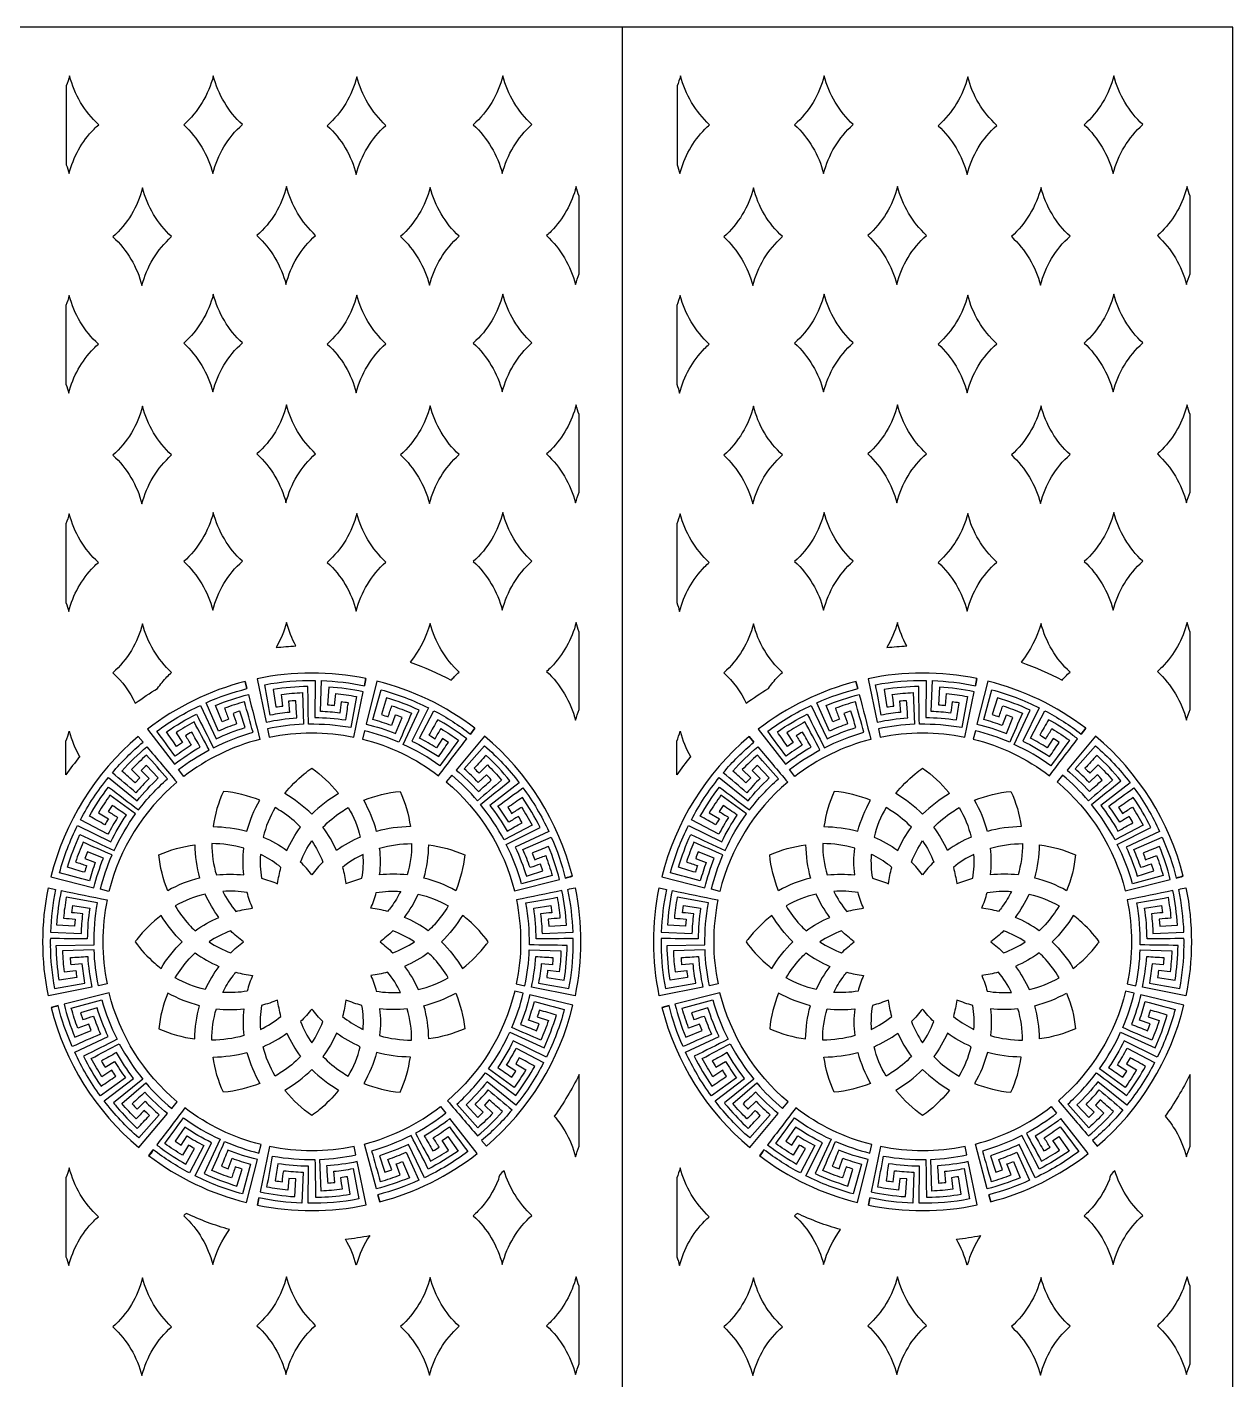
# Model space of a CAD drawing. Header units: millimetres. Extents: x -125 to 875, y -1000 to 1000.
# Drawn here: x 381 to 875, y 446 to 1000 of the extents above; entities that cross this region are included whole.
import ezdxf

# ---------------------------------------------------------------- set-up
doc = ezdxf.new("R2010")
doc.units = ezdxf.units.MM
doc.layers.add('Default', color=70, linetype='Continuous')

msp = doc.modelspace()

# ---------------------------------------------------------------- linework, layer by layer
at = {"layer": 'Default'}
msp.add_line((625, 1000), (625, -1000), dxfattribs=at)
msp.add_lwpolyline([(625, 1000), (-125, 1000), (-125, -1000), (875, -1000), (875, 1000)], close=True, dxfattribs=at)
for points in [[(408.91, 958.23, -0.022749), (410.81, 960.05, -0.143923), (398.92, 979.99, -0.024064), (397.56, 975.89), (397.56, 943.63, -0.02259), (398.68, 940, -0.132751)], [(457.73, 980.04, -0.149495), (445.6, 959.99, -0.143923), (457.49, 940.04, -0.149495), (469.61, 960.09, -0.143923)], [(516.47, 979.69, -0.149495), (504.35, 959.64, -0.143923), (516.23, 939.69, -0.149495), (528.36, 959.74, -0.143923)], [(576.24, 980.04, -0.149495), (564.11, 959.99, -0.143923), (576, 940.04, -0.149495), (588.13, 960.09, -0.143923)], [(658.91, 958.23, -0.022749), (660.81, 960.05, -0.143923), (648.92, 979.99, -0.024064), (647.56, 975.89), (647.56, 943.63, -0.02259), (648.68, 940, -0.132751)], [(707.73, 980.04, -0.149495), (695.6, 959.99, -0.143923), (707.49, 940.04, -0.149495), (719.61, 960.09, -0.143923)], [(766.47, 979.69, -0.149495), (754.35, 959.64, -0.143923), (766.23, 939.69, -0.149495), (778.36, 959.74, -0.143923)], [(826.24, 980.04, -0.149495), (814.11, 959.99, -0.143923), (826, 940.04, -0.149495), (838.13, 960.09, -0.143923)], [(428.76, 934.17, -0.149495), (416.63, 914.12, -0.143923), (428.52, 894.18, -0.149495), (440.65, 914.23, -0.143923)], [(487.7, 934.68, -0.149495), (475.57, 914.63, -0.143923), (487.46, 894.69, -0.149495), (499.59, 914.74, -0.143923)], [(546.45, 934.33, -0.149495), (534.32, 914.28, -0.143923), (546.21, 894.34, -0.149495), (558.33, 914.39, -0.143923)], [(595.99, 916.45, -0.022749), (594.08, 914.63, -0.143923), (605.97, 894.69, -0.025469), (607.43, 899.02), (607.43, 930.8, -0.024189), (606.21, 934.68, -0.132751)], [(678.76, 934.17, -0.149495), (666.63, 914.12, -0.143923), (678.52, 894.18, -0.149495), (690.65, 914.23, -0.143923)], [(737.7, 934.68, -0.149495), (725.57, 914.63, -0.143923), (737.46, 894.69, -0.149495), (749.59, 914.74, -0.143923)], [(796.45, 934.33, -0.149495), (784.32, 914.28, -0.143923), (796.21, 894.34, -0.149495), (808.33, 914.39, -0.143923)], [(845.99, 916.45, -0.022749), (844.08, 914.63, -0.143923), (855.97, 894.69, -0.025469), (857.43, 899.02), (857.43, 930.8, -0.024189), (856.21, 934.68, -0.132751)], [(408.77, 868.41, -0.022749), (410.68, 870.22, -0.143923), (398.79, 890.17, -0.024064), (397.43, 886.07), (397.43, 853.8, -0.02259), (398.55, 850.17, -0.132751)], [(457.73, 890.68, -0.149495), (445.6, 870.63, -0.143923), (457.49, 850.68, -0.149495), (469.61, 870.73, -0.143923)], [(516.47, 890.33, -0.149495), (504.35, 870.28, -0.143923), (516.23, 850.33, -0.149495), (528.36, 870.38, -0.143923)], [(576.24, 890.68, -0.149495), (564.11, 870.63, -0.143923), (576, 850.68, -0.149495), (588.13, 870.73, -0.143923)], [(658.77, 868.41, -0.022749), (660.68, 870.22, -0.143923), (648.79, 890.17, -0.024064), (647.43, 886.07), (647.43, 853.8, -0.02259), (648.55, 850.17, -0.132751)], [(707.73, 890.68, -0.149495), (695.6, 870.63, -0.143923), (707.49, 850.68, -0.149495), (719.61, 870.73, -0.143923)], [(766.47, 890.33, -0.149495), (754.35, 870.28, -0.143923), (766.23, 850.33, -0.149495), (778.36, 870.38, -0.143923)], [(826.24, 890.68, -0.149495), (814.11, 870.63, -0.143923), (826, 850.68, -0.149495), (838.13, 870.73, -0.143923)], [(428.76, 844.81, -0.149495), (416.63, 824.76, -0.143923), (428.52, 804.82, -0.149495), (440.65, 824.87, -0.143923)], [(487.7, 845.32, -0.149495), (475.57, 825.27, -0.143923), (487.46, 805.33, -0.149495), (499.59, 825.38, -0.143923)], [(546.45, 844.97, -0.149495), (534.32, 824.92, -0.143923), (546.21, 804.98, -0.149495), (558.33, 825.03, -0.143923)], [(595.99, 827.09, -0.022749), (594.08, 825.27, -0.143923), (605.97, 805.33, -0.025469), (607.43, 809.66), (607.43, 841.44, -0.024189), (606.21, 845.32, -0.132751)], [(678.76, 844.81, -0.149495), (666.63, 824.76, -0.143923), (678.52, 804.82, -0.149495), (690.65, 824.87, -0.143923)], [(737.7, 845.32, -0.149495), (725.57, 825.27, -0.143923), (737.46, 805.33, -0.149495), (749.59, 825.38, -0.143923)], [(796.45, 844.97, -0.149495), (784.32, 824.92, -0.143923), (796.21, 804.98, -0.149495), (808.33, 825.03, -0.143923)], [(845.99, 827.09, -0.022749), (844.08, 825.27, -0.143923), (855.97, 805.33, -0.025469), (857.43, 809.66), (857.43, 841.44, -0.024189), (856.21, 845.32, -0.132751)], [(408.77, 779.05, -0.022749), (410.68, 780.86, -0.143923), (398.79, 800.81, -0.024064), (397.43, 796.71), (397.43, 764.44, -0.02259), (398.55, 760.81, -0.132751)], [(457.73, 801.32, -0.149495), (445.6, 781.27, -0.143923), (457.49, 761.32, -0.149495), (469.61, 781.37, -0.143923)], [(516.47, 800.97, -0.149495), (504.35, 780.92, -0.143923), (516.23, 760.97, -0.149495), (528.36, 781.02, -0.143923)], [(576.24, 801.32, -0.149495), (564.11, 781.27, -0.143923), (576, 761.32, -0.149495), (588.13, 781.37, -0.143923)], [(658.77, 779.05, -0.022749), (660.68, 780.86, -0.143923), (648.79, 800.81, -0.024064), (647.43, 796.71), (647.43, 764.44, -0.02259), (648.55, 760.81, -0.132751)], [(707.73, 801.32, -0.149495), (695.6, 781.27, -0.143923), (707.49, 761.32, -0.149495), (719.61, 781.37, -0.143923)], [(766.47, 800.97, -0.149495), (754.35, 780.92, -0.143923), (766.23, 760.97, -0.149495), (778.36, 781.02, -0.143923)], [(826.24, 801.32, -0.149495), (814.11, 781.27, -0.143923), (826, 761.32, -0.149495), (838.13, 781.37, -0.143923)], [(438.75, 734.02, -0.022749), (440.65, 735.84, -0.143923), (428.76, 755.79, -0.149495), (416.63, 735.74, -0.09604), (425.81, 723.24, -0.022478), (434.92, 729.33, -0.043503)], [(483.39, 746.03, -0.016665), (491.49, 746.74, -0.061342), (487.7, 756.3, -0.062527)], [(556.43, 734.19, -0.022749), (558.33, 736, -0.143923), (546.45, 755.95, -0.102052), (538.27, 740.07, -0.037736), (555.11, 732.71, -0.01669)], [(595.99, 738.06, -0.022749), (594.08, 736.25, -0.143923), (605.97, 716.3, -0.025469), (607.43, 720.63), (607.43, 752.41, -0.024189), (606.21, 756.3, -0.132751)], [(688.75, 734.02, -0.022749), (690.65, 735.84, -0.143923), (678.76, 755.79, -0.149495), (666.63, 735.74, -0.09604), (675.81, 723.24, -0.022478), (684.92, 729.33, -0.043503)], [(733.39, 746.03, -0.016665), (741.49, 746.74, -0.061342), (737.7, 756.3, -0.062527)], [(806.43, 734.19, -0.022749), (808.33, 736, -0.143923), (796.45, 755.95, -0.102052), (788.27, 740.07, -0.037736), (805.11, 732.71, -0.01669)], [(845.99, 738.06, -0.022749), (844.08, 736.25, -0.143923), (855.97, 716.3, -0.025469), (857.43, 720.63), (857.43, 752.41, -0.024189), (856.21, 756.3, -0.132751)], [(470.71, 732.14), (471.48, 729.25, -0.003305), (470.74, 732.15, 0.102091), (430.74, 712.63), (441.84, 698.26, -0.036198), (452.38, 705.34, -0.000776), (448.87, 711.45, 0.015163), (446.31, 709.94, -0.011746), (448.71, 706.05, 0.017024), (442.1, 701.57, 0.003261), (434.6, 711.76, -0.051383), (452.44, 722.39), (458.89, 708.69, -0.036124), (470.72, 713.32, -0.001753), (468.62, 720.04, 0.009322), (465.79, 719.12, -0.008204), (467.28, 714.8, 0.017618), (459.87, 711.86), (454.74, 723.44, -0.043916), (471.48, 729.23)], [(520.16, 733.35, 0.002483), (519.58, 730.41, -0.010213), (520.18, 733.34, 0.102239), (475.67, 733.3), (479.36, 715.52, -0.03619), (491.94, 717.27, -0.002051), (491.47, 724.3, 0.011958), (488.5, 724.06), (488.95, 719.51, 0.018493), (481.05, 718.38, 0.001093), (478.76, 730.83, -0.051861), (499.46, 732.58), (499.26, 717.43, -0.036169), (511.92, 716.42, -0.003758), (512.98, 723.39, 0.011645), (510.03, 723.8, -0.010409), (509.48, 719.25, 0.018672), (501.53, 719.86), (501.99, 732.51, -0.04389), (519.58, 730.39)], [(564.74, 713.06), (562.94, 710.66), (564.76, 713.05, 0.102231), (524.64, 732.32), (520.25, 714.71, -0.036065), (532.34, 710.83), (534.97, 717.37, 0.014071), (532.2, 718.44), (530.62, 714.14, 0.018387), (523.02, 716.56), (526.36, 728.76, -0.051758), (545.76, 721.35), (539.01, 707.8, -0.03604), (549.97, 701.39, -0.003427), (553.95, 707.21, 0.022046), (551.48, 708.85), (549.01, 705, 0.019775), (542.11, 709), (548.01, 720.19, -0.043836), (562.94, 710.66)], [(720.71, 732.14), (721.48, 729.25, -0.003305), (720.74, 732.15, 0.102091), (680.74, 712.63), (691.84, 698.26, -0.036198), (702.38, 705.34, -0.000776), (698.87, 711.45, 0.015163), (696.31, 709.94, -0.011746), (698.71, 706.05, 0.017024), (692.1, 701.57, 0.003261), (684.6, 711.76, -0.051383), (702.44, 722.39), (708.89, 708.69, -0.036124), (720.72, 713.32, -0.001753), (718.62, 720.04, 0.009322), (715.79, 719.12, -0.008204), (717.28, 714.8, 0.017618), (709.87, 711.86), (704.74, 723.44, -0.043916), (721.48, 729.23)], [(770.16, 733.35, 0.002483), (769.58, 730.41, -0.010213), (770.18, 733.34, 0.102239), (725.67, 733.3), (729.36, 715.52, -0.03619), (741.94, 717.27, -0.002051), (741.47, 724.3, 0.011958), (738.5, 724.06), (738.95, 719.51, 0.018493), (731.05, 718.38, 0.001093), (728.76, 730.83, -0.051861), (749.46, 732.58), (749.26, 717.43, -0.036169), (761.92, 716.42, -0.003758), (762.98, 723.39, 0.011645), (760.03, 723.8, -0.010409), (759.48, 719.25, 0.018672), (751.53, 719.86), (751.99, 732.51, -0.04389), (769.58, 730.39)], [(814.74, 713.06), (812.94, 710.66), (814.76, 713.05, 0.102231), (774.64, 732.32), (770.25, 714.71, -0.036065), (782.34, 710.83), (784.97, 717.37, 0.014071), (782.2, 718.44), (780.62, 714.14, 0.018387), (773.02, 716.56), (776.36, 728.76, -0.051758), (795.76, 721.35), (789.01, 707.8, -0.03604), (799.97, 701.39, -0.003427), (803.95, 707.21, 0.022046), (801.48, 708.85), (799.01, 705, 0.019775), (792.11, 709), (798.01, 720.19, -0.043836), (812.94, 710.66)], [(450.8, 718.84, 0.000532), (457.78, 705.06, -0.047242), (473.97, 711.38, 0.002257), (470.47, 723.87, 0.020087), (462.31, 721.19, 0.008152), (464, 716.69, 0.006288), (461.31, 715.65), (458.57, 722.37, -0.03517), (472.09, 726.84, 0.000672), (476.8, 708.46, 0.102537), (445.7, 693.26), (443.53, 696.07, -0.042422), (455.98, 704.16, 0.004458), (449.86, 715.59, 0.019255), (442.47, 711.21), (445.09, 707.18), (442.7, 705.58, -0.005045), (438.56, 711.55, -0.035038)], [(519.08, 727.97, 0.035163), (504.96, 729.88), (504.49, 722.63, -0.006684), (507.36, 722.39), (507.81, 727.18, -0.020364), (516.32, 726.01), (514, 713.26, 0.049962), (496.67, 714.64, -0.001925), (496.43, 730.1, 0.035145), (482.23, 728.91), (483.34, 721.73, -0.006451), (486.2, 722.12, -0.001889), (485.6, 726.89, -0.020351), (494.16, 727.59), (494.66, 714.63, 0.042761), (479.93, 712.81), (480.64, 709.35, -0.102263), (515.26, 709.37)], [(559.54, 710.1, 0.029395), (549.55, 716.53, 0.003693), (545.97, 710.21, -0.012668), (548.46, 708.75, -0.005351), (550.94, 712.86, -0.019949), (558.1, 708.12, -0.001601), (550.47, 697.64, 0.049386), (535.47, 706.41), (541.96, 720.43, 0.035128), (528.65, 725.52), (526.53, 718.58, -0.006371), (529.27, 717.69, -0.004443), (530.81, 722.24, -0.019969), (538.82, 719.16, -0.001974), (533.65, 707.27, 0.042683), (519.58, 712.02), (518.72, 708.58, -0.102545), (549.91, 693.57, -0.002788), (561.44, 708.69, 0.005787)], [(700.8, 718.84, 0.000532), (707.78, 705.06, -0.047242), (723.97, 711.38, 0.002257), (720.47, 723.87, 0.020087), (712.31, 721.19, 0.008152), (714, 716.69, 0.006288), (711.31, 715.65), (708.57, 722.37, -0.03517), (722.09, 726.84, 0.000672), (726.8, 708.46, 0.102537), (695.7, 693.26), (693.53, 696.07, -0.042422), (705.98, 704.16, 0.004458), (699.86, 715.59, 0.019255), (692.47, 711.21), (695.09, 707.18), (692.7, 705.58, -0.005045), (688.56, 711.55, -0.035038)], [(769.08, 727.97, 0.035163), (754.96, 729.88), (754.49, 722.63, -0.006684), (757.36, 722.39), (757.81, 727.18, -0.020364), (766.32, 726.01), (764, 713.26, 0.049962), (746.67, 714.64, -0.001925), (746.43, 730.1, 0.035145), (732.23, 728.91), (733.34, 721.73, -0.006451), (736.2, 722.12, -0.001889), (735.6, 726.89, -0.020351), (744.16, 727.59), (744.66, 714.63, 0.042761), (729.93, 712.81), (730.64, 709.35, -0.102263), (765.26, 709.37)], [(809.54, 710.1, 0.029395), (799.55, 716.53, 0.003693), (795.97, 710.21, -0.012668), (798.46, 708.75, -0.005351), (800.94, 712.86, -0.019949), (808.1, 708.12, -0.001601), (800.47, 697.64, 0.049386), (785.47, 706.41), (791.96, 720.43, 0.035128), (778.65, 725.52), (776.53, 718.58, -0.006371), (779.27, 717.69, -0.004443), (780.81, 722.24, -0.019969), (788.82, 719.16, -0.001974), (783.65, 707.27, 0.042683), (769.58, 712.02), (768.72, 708.58, -0.102545), (799.91, 693.57, -0.002788), (811.44, 708.69, 0.005787)], [(427.01, 709.62), (428.95, 707.32), (426.99, 709.6, 0.157775), (391.24, 652.16), (408.86, 647.77, -0.036055), (412.74, 659.86), (406.2, 662.49, 0.00604), (405.13, 659.71, -0.003062), (409.43, 658.14, 0.018513), (407.02, 650.54, 0.000501), (394.81, 653.87, -0.051401), (402.21, 673.28), (415.77, 666.53, -0.036456), (422.17, 677.49, -0.005333), (416.36, 681.46), (414.71, 678.99, -0.003068), (418.57, 676.53, 0.016967), (414.57, 669.62), (403.37, 675.52, -0.051318), (414.8, 692.86), (426.58, 683.34, -0.035991), (435.2, 692.66), (430.38, 697.8, 0.023026), (428.24, 695.74, -0.009251), (431.47, 692.5, 0.017643), (426.07, 686.62, 0.001344), (416.41, 694.8, -0.043323), (428.95, 707.32)], [(397.43, 693.9), (397.43, 707.68, 0.024064), (398.79, 711.78, 0.066789), (403.02, 701.43, 0.019238)], [(604.68, 652.46, 0.013634), (601.77, 651.7, -0.005783), (604.69, 652.44, 0.157118), (568.77, 709.8), (557.09, 695.91, -0.035818), (566.25, 687.11, -0.001942), (571.48, 691.83, 0.02544), (569.46, 694.01), (566.16, 690.84, 0.020005), (560.39, 696.35), (568.75, 705.85, -0.051853), (582.93, 690.67), (570.91, 681.46, -0.035833), (577.94, 670.89, -0.002608), (584.07, 674.37, 0.019991), (582.57, 676.94, -0.003566), (578.66, 674.56, 0.019381), (574.22, 681.18, 0.001609), (584.44, 688.65, -0.051939), (595, 670.77), (581.27, 664.37, -0.035928), (585.85, 652.53, -0.002101), (592.59, 654.6), (591.68, 657.43, -0.001979), (587.35, 655.96, 0.019689), (584.44, 663.38), (596.03, 668.46, -0.043825), (601.77, 651.7)], [(677.01, 709.62), (678.95, 707.32), (676.99, 709.6, 0.157775), (641.24, 652.16), (658.86, 647.77, -0.036055), (662.74, 659.86), (656.2, 662.49, 0.00604), (655.13, 659.71, -0.003062), (659.43, 658.14, 0.018513), (657.02, 650.54, 0.000501), (644.81, 653.87, -0.051401), (652.21, 673.28), (665.77, 666.53, -0.036456), (672.17, 677.49, -0.005333), (666.36, 681.46), (664.71, 678.99, -0.003068), (668.57, 676.53, 0.016967), (664.57, 669.62), (653.37, 675.52, -0.051318), (664.8, 692.86), (676.58, 683.34, -0.035991), (685.2, 692.66), (680.38, 697.8, 0.023026), (678.24, 695.74, -0.009251), (681.47, 692.5, 0.017643), (676.07, 686.62, 0.001344), (666.41, 694.8, -0.043323), (678.95, 707.32)], [(647.43, 693.9), (647.43, 707.68, 0.024064), (648.79, 711.78, 0.066789), (653.02, 701.43, 0.019238)], [(854.68, 652.46, 0.013634), (851.77, 651.7, -0.005783), (854.69, 652.44, 0.157118), (818.77, 709.8), (807.09, 695.91, -0.035818), (816.25, 687.11, -0.001942), (821.48, 691.83, 0.02544), (819.46, 694.01), (816.16, 690.84, 0.020005), (810.39, 696.35), (818.75, 705.85, -0.051853), (832.93, 690.67), (820.91, 681.46, -0.035833), (827.94, 670.89, -0.002608), (834.07, 674.37, 0.019991), (832.57, 676.94, -0.003566), (828.66, 674.56, 0.019381), (824.22, 681.18, 0.001609), (834.44, 688.65, -0.051939), (845, 670.77), (831.27, 664.37, -0.035928), (835.85, 652.53, -0.002101), (842.59, 654.6), (841.68, 657.43, -0.001979), (837.35, 655.96, 0.019689), (834.44, 663.38), (846.03, 668.46, -0.043825), (851.77, 651.7)], [(415.02, 646.24), (411.56, 647.1, -0.042239), (416.3, 661.16, 0.000765), (404.41, 666.34, 0.018721), (401.33, 658.32, 0.000845), (405.88, 656.79, 0.006956), (405, 654.05, -0.003008), (398.05, 656.17, -0.035121), (403.13, 669.47, 0.001228), (417.16, 662.98, -0.049299), (425.93, 677.99), (415.44, 685.61, 0.019243), (410.7, 678.45), (414.81, 675.97, 0.00959), (413.36, 673.49, -0.002117), (407.03, 677.06, -0.03512), (414.87, 688.95, 0.002143), (427.15, 679.59, -0.047305), (438.97, 692.34, 0.002538), (430.38, 702.05, 0.019515), (424.21, 696.08), (427.68, 692.77), (425.72, 690.66, -0.004304), (420.32, 695.52, -0.03518), (430.55, 705.43, 0.000438), (442.81, 690.93, 0.158062)], [(665.02, 646.24), (661.56, 647.1, -0.042239), (666.3, 661.16, 0.000765), (654.41, 666.34, 0.018721), (651.33, 658.32, 0.000845), (655.88, 656.79, 0.006956), (655, 654.05, -0.003008), (648.05, 656.17, -0.035121), (653.13, 669.47, 0.001228), (667.16, 662.98, -0.049299), (675.93, 677.99), (665.44, 685.61, 0.019243), (660.7, 678.45), (664.81, 675.97, 0.00959), (663.36, 673.49, -0.002117), (657.03, 677.06, -0.03512), (664.87, 688.95, 0.002143), (677.15, 679.59, -0.047305), (688.97, 692.34, 0.002538), (680.38, 702.05, 0.019515), (674.21, 696.08), (677.68, 692.77), (675.72, 690.66, -0.004304), (670.32, 695.52, -0.03518), (680.55, 705.43, 0.000438), (692.81, 690.93, 0.158062)], [(579.11, 691.52, 0.035144), (569.39, 701.93, 0.006765), (564.43, 696.62, -0.017054), (566.5, 694.62), (569.88, 698.04, -0.020454), (575.73, 691.75, -0.001595), (565.86, 683.34, 0.042384), (555.31, 693.78), (553.03, 691.08, -0.157985), (580.96, 646.46), (599.37, 651.1, 0.035108), (594.96, 664.64, 0.001303), (588.22, 661.92, -0.004637), (589.25, 659.23, -0.002182), (593.76, 660.9, -0.020459), (596.4, 652.73), (583.91, 649.29, 0.049686), (577.63, 665.49), (591.45, 672.42, 0.03538), (584.21, 684.68, 0.002624), (578.22, 680.57, -0.006949), (579.81, 678.17, 0.003283), (583.85, 680.78, -0.019224), (588.2, 673.37), (576.74, 667.3, 0.04638), (567.13, 681.78, -0.001258)], [(829.11, 691.52, 0.035144), (819.39, 701.93, 0.006765), (814.43, 696.62, -0.017054), (816.5, 694.62), (819.88, 698.04, -0.020454), (825.73, 691.75, -0.001595), (815.86, 683.34, 0.042384), (805.31, 693.78), (803.03, 691.08, -0.157985), (830.96, 646.46), (849.37, 651.1, 0.035108), (844.96, 664.64, 0.001303), (838.22, 661.92, -0.004637), (839.25, 659.23, -0.002182), (843.76, 660.9, -0.020459), (846.4, 652.73), (833.91, 649.29, 0.049686), (827.63, 665.49), (841.45, 672.42, 0.03538), (834.21, 684.68, 0.002624), (828.22, 680.57, -0.006949), (829.81, 678.17, 0.003283), (833.85, 680.78, -0.019224), (838.2, 673.37), (826.74, 667.3, 0.04638), (817.13, 681.78, -0.001258)], [(498, 677.81, 0.064755), (486.98, 686.28, -0.052967), (494.93, 694.35), (494.93, 694.35, -0.017906), (498.01, 696.7, -0.069096), (508.68, 686.7), (508.68, 686.7, -0.002502), (509.02, 686.28, 0.066253)], [(748, 677.81, 0.064755), (736.98, 686.28, -0.052967), (744.93, 694.35), (744.93, 694.35, -0.017906), (748.01, 696.7, -0.069096), (758.68, 686.7), (758.68, 686.7, -0.002502), (759.02, 686.28, 0.066253)], [(471.49, 670.83, -0.065964), (476.73, 683.57, 0.069726), (461.86, 687.17, 0.071684), (457.62, 672.74, -0.06573)], [(524.51, 670.82, 0.065367), (519.27, 683.56, -0.069615), (534.14, 687.17, -0.071702), (538.38, 672.74, 0.064793)], [(721.49, 670.83, -0.065964), (726.73, 683.57, 0.069726), (711.86, 687.17, 0.071684), (707.62, 672.74, -0.06573)], [(774.51, 670.82, 0.065367), (769.27, 683.56, -0.069615), (784.14, 687.17, -0.071702), (788.38, 672.74, 0.064793)], [(487.83, 662.98, -0.057364), (493.43, 672.52, 0.053248), (485.86, 678.81), (485.86, 678.81, 0.017624), (483.04, 680.53, 0.072773), (478.12, 668.51, -0.056891)], [(508.17, 662.98, 0.057376), (502.57, 672.52, -0.053148), (510.17, 678.82), (510.17, 678.82, -0.017422), (512.96, 680.53, -0.072779), (517.88, 668.51, 0.056164)], [(737.83, 662.98, -0.057364), (743.43, 672.52, 0.053248), (735.86, 678.81), (735.86, 678.81, 0.017624), (733.04, 680.53, 0.072773), (728.12, 668.51, -0.056891)], [(758.17, 662.98, 0.057376), (752.57, 672.52, -0.053148), (760.17, 678.82), (760.17, 678.82, -0.017422), (762.96, 680.53, -0.072779), (767.88, 668.51, 0.056164)], [(439.08, 646.54, -0.071287), (435.41, 661.15, -0.070635), (450.14, 665.33, 0.066795), (452.07, 651.72, 0.064365)], [(470.21, 652.98, -0.057925), (470.2, 663.98, 0.069454), (457.11, 665.81, 0.072648), (458.97, 652.98, -0.056237)], [(498, 653.09, 0.033355), (493.44, 658.23, -0.061087), (498, 666.94, -0.060819), (502.56, 658.23, 0.033246)], [(525.8, 652.98, 0.058301), (525.8, 663.98, -0.069457), (538.89, 665.81, -0.072926), (537.04, 652.98, 0.056759)], [(556.92, 646.54, 0.064207), (543.93, 651.72, 0.066846), (545.86, 665.33, -0.070735), (560.59, 661.15, -0.071233)], [(689.08, 646.54, -0.071287), (685.41, 661.15, -0.070635), (700.14, 665.33, 0.066795), (702.07, 651.72, 0.064365)], [(720.21, 652.98, -0.057925), (720.2, 663.98, 0.069454), (707.11, 665.81, 0.072648), (708.97, 652.98, -0.056237)], [(748, 653.09, 0.033355), (743.44, 658.23, -0.061087), (748, 666.94, -0.060819), (752.56, 658.23, 0.033246)], [(775.8, 652.98, 0.058301), (775.8, 663.98, -0.069457), (788.89, 665.81, -0.072926), (787.04, 652.98, 0.056759)], [(806.92, 646.54, 0.064207), (793.93, 651.72, 0.066846), (795.86, 665.33, -0.070735), (810.59, 661.15, -0.071233)], [(484.04, 649.41, -0.03413), (485.4, 656.09, 0.052649), (477.97, 660.92), (477.97, 660.92, 0.006507), (476.98, 661.41, 0.06071), (477.46, 651.63, -0.032578)], [(511.96, 649.42, -0.033654), (518.55, 651.63, 0.060253), (519.02, 661.41, 0.058569), (510.6, 656.09, -0.033133)], [(734.04, 649.41, -0.03413), (735.4, 656.09, 0.052649), (727.97, 660.92), (727.97, 660.92, 0.006507), (726.98, 661.41, 0.06071), (727.46, 651.63, -0.032578)], [(761.96, 649.42, -0.033654), (768.55, 651.63, 0.060253), (769.02, 661.41, 0.058569), (760.6, 656.09, -0.033133)], [(408.03, 607.1), (390.24, 603.44, -0.101132), (390.23, 647.69), (393.18, 647.08, 0.043842), (391.07, 629.5), (403.72, 629.04, -0.016296), (404.33, 637, 0.002818), (399.79, 637.54), (400.19, 640.49, 0.00192), (407.16, 639.43, 0.036544), (406.15, 626.78, -0.002036), (391.03, 626.96, 0.019935), (391.04, 624.11), (391.01, 624.1, 0.044059), (392.73, 606.48), (405.18, 608.75, -0.017517), (404.06, 616.65), (399.51, 616.2, -0.020217), (399.27, 619.17, 0.001767), (406.31, 619.63, 0.03645), (408.04, 607.05)], [(393.52, 624.14), (408.94, 624.37, -0.049316), (410.32, 641.51), (397.57, 643.83, 0.0216), (396.4, 635.32, 0.002653), (401.19, 634.87), (400.95, 632), (393.7, 632.47, -0.03503), (395.6, 646.59, 0.001009), (414.24, 642.77, 0.101493), (414.27, 608.38), (410.75, 607.66, -0.042504), (408.95, 622.34), (395.99, 621.86, 0.020063), (396.68, 613.31, -0.001641), (401.45, 613.89, 0.00614), (401.84, 611.04), (394.66, 609.94, -0.035251), (393.48, 624.14)], [(460, 635.63, -0.056902), (454.42, 645.16, 0.070898), (442.16, 640.3, 0.053023), (447.76, 632.68), (447.76, 632.68, 0.019966), (450.29, 630.11, -0.056104)], [(473.8, 639.36, -0.033447), (471.58, 645.79, 0.058247), (461.61, 646.27, 0.059387), (466.98, 638.04, -0.031976)], [(522.2, 639.36, 0.033446), (524.42, 645.79, -0.058291), (534.4, 646.27, -0.044625), (530.6, 640.04), (530.6, 640.04, -0.015431), (529.02, 638.04, 0.032044)], [(536, 635.63, 0.057235), (541.58, 645.16, -0.070759), (553.84, 640.3, -0.052706), (548.18, 632.63), (548.18, 632.63, -0.019299), (545.7, 630.11, 0.055754)], [(602.48, 624.14, -0.000747), (587.06, 624.37, 0.049673), (585.68, 641.51, -0.00097), (598.44, 643.83, -0.021852), (599.6, 635.32, -0.001945), (594.81, 634.87), (595.05, 632), (602.3, 632.47, 0.035224), (600.4, 646.59, -0.00121), (581.76, 642.77, -0.101493), (581.73, 608.38), (585.25, 607.66, 0.042778), (587.05, 622.34), (600.01, 621.86, -0.01792), (599.32, 613.31), (594.55, 613.89, -0.005773), (594.17, 611.04), (601.35, 609.94, 0.035156), (602.52, 624.14)], [(587.96, 607.05, 0.035617), (589.7, 619.63, 0.001786), (596.73, 619.17, -0.019449), (596.49, 616.2), (591.94, 616.65, -0.017133), (590.82, 608.75, -0.003445), (603.27, 606.48, 0.044136), (604.99, 624.1), (604.97, 624.11, 0.018132), (604.97, 626.96, -0.001793), (589.85, 626.77, 0.035646), (588.84, 639.43), (595.81, 640.49), (596.22, 637.54, 0.002945), (591.67, 637, -0.017171), (592.28, 629.04), (604.93, 629.5, 0.044097), (602.82, 647.08, -0.044343), (605.77, 647.69, -0.101129), (605.76, 603.44), (587.97, 607.1)], [(658.03, 607.1), (640.24, 603.44, -0.101132), (640.23, 647.69), (643.18, 647.08, 0.043842), (641.07, 629.5), (653.72, 629.04, -0.016296), (654.33, 637, 0.002818), (649.79, 637.54), (650.19, 640.49, 0.00192), (657.16, 639.43, 0.036544), (656.15, 626.78, -0.002036), (641.03, 626.96, 0.019935), (641.04, 624.11), (641.01, 624.1, 0.044059), (642.73, 606.48), (655.18, 608.75, -0.017517), (654.06, 616.65), (649.51, 616.2, -0.020217), (649.27, 619.17, 0.001767), (656.31, 619.63, 0.03645), (658.04, 607.05)], [(643.52, 624.14), (658.94, 624.37, -0.049316), (660.32, 641.51), (647.57, 643.83, 0.0216), (646.4, 635.32, 0.002653), (651.19, 634.87), (650.95, 632), (643.7, 632.47, -0.03503), (645.6, 646.59, 0.001009), (664.24, 642.77, 0.101493), (664.27, 608.38), (660.75, 607.66, -0.042504), (658.95, 622.34), (645.99, 621.86, 0.020063), (646.68, 613.31, -0.001641), (651.45, 613.89, 0.00614), (651.84, 611.04), (644.66, 609.94, -0.035251), (643.48, 624.14)], [(710, 635.63, -0.056902), (704.42, 645.16, 0.070898), (692.16, 640.3, 0.053023), (697.76, 632.68), (697.76, 632.68, 0.019966), (700.29, 630.11, -0.056104)], [(723.8, 639.36, -0.033447), (721.58, 645.79, 0.058247), (711.61, 646.27, 0.059387), (716.98, 638.04, -0.031976)], [(772.2, 639.36, 0.033446), (774.42, 645.79, -0.058291), (784.4, 646.27, -0.044625), (780.6, 640.04), (780.6, 640.04, -0.015431), (779.02, 638.04, 0.032044)], [(786, 635.63, 0.057235), (791.58, 645.16, -0.070759), (803.84, 640.3, -0.052706), (798.18, 632.63), (798.18, 632.63, -0.019299), (795.7, 630.11, 0.055754)], [(852.48, 624.14, -0.000747), (837.06, 624.37, 0.049673), (835.68, 641.51, -0.00097), (848.44, 643.83, -0.021852), (849.6, 635.32, -0.001945), (844.81, 634.87), (845.05, 632), (852.3, 632.47, 0.035224), (850.4, 646.59, -0.00121), (831.76, 642.77, -0.101493), (831.73, 608.38), (835.25, 607.66, 0.042778), (837.05, 622.34), (850.01, 621.86, -0.01792), (849.32, 613.31), (844.55, 613.89, -0.005773), (844.17, 611.04), (851.35, 609.94, 0.035156), (852.52, 624.14)], [(837.96, 607.05, 0.035617), (839.7, 619.63, 0.001786), (846.73, 619.17, -0.019449), (846.49, 616.2), (841.94, 616.65, -0.017133), (840.82, 608.75, -0.003445), (853.27, 606.48, 0.044136), (854.99, 624.1), (854.97, 624.11, 0.018132), (854.97, 626.96, -0.001793), (839.85, 626.77, 0.035646), (838.84, 639.43), (845.81, 640.49), (846.22, 637.54, 0.002945), (841.67, 637, -0.017171), (842.28, 629.04), (854.93, 629.5, 0.044097), (852.82, 647.08, -0.044343), (855.77, 647.69, -0.101129), (855.76, 603.44), (837.97, 607.1)], [(444.93, 625.6, -0.065199), (436.35, 636.45, 0.065237), (426.43, 626.52), (426.43, 626.52, 0.005338), (425.74, 625.6, 0.055677), (433.73, 616.88), (433.73, 616.88, 0.015732), (436.34, 614.74, -0.065921)], [(551.07, 625.6, -0.064961), (559.65, 614.74, 0.065319), (569.55, 624.66), (569.55, 624.66, 0.005487), (570.26, 625.6, 0.055609), (562.26, 634.33), (562.26, 634.33, 0.015573), (559.66, 636.45, -0.06614)], [(694.93, 625.6, -0.065199), (686.35, 636.45, 0.065237), (676.43, 626.52), (676.43, 626.52, 0.005338), (675.74, 625.6, 0.055677), (683.73, 616.88), (683.73, 616.88, 0.015732), (686.34, 614.74, -0.065921)], [(801.07, 625.6, -0.064961), (809.65, 614.74, 0.065319), (819.55, 624.66), (819.55, 624.66, 0.005487), (820.26, 625.6, 0.055609), (812.26, 634.33), (812.26, 634.33, 0.015573), (809.66, 636.45, -0.06614)], [(470.04, 625.6, -0.033946), (464.84, 630.09, 0.059149), (455.98, 625.6, 0.059076), (464.84, 621.11, -0.032998)], [(525.96, 625.6, -0.033104), (531.16, 621.11, 0.059534), (540.02, 625.6, 0.05833), (531.16, 630.09, -0.033834)], [(720.04, 625.6, -0.033946), (714.84, 630.09, 0.059149), (705.98, 625.6, 0.059076), (714.84, 621.11, -0.032998)], [(775.96, 625.6, -0.033104), (781.16, 621.11, 0.059534), (790.02, 625.6, 0.05833), (781.16, 630.09, -0.033834)], [(459.99, 615.56, 0.057442), (454.42, 606.04, -0.07087), (442.16, 610.89, -0.052613), (447.83, 618.59), (447.83, 618.59, -0.019113), (450.3, 621.09, 0.05606)], [(536, 615.56, -0.056942), (541.58, 606.04, 0.070548), (553.84, 610.89, 0.053029), (548.25, 618.52), (548.25, 618.52, 0.020013), (545.71, 621.09, -0.056427)], [(709.99, 615.56, 0.057442), (704.42, 606.04, -0.07087), (692.16, 610.89, -0.052613), (697.83, 618.59), (697.83, 618.59, -0.019113), (700.3, 621.09, 0.05606)], [(786, 615.56, -0.056942), (791.58, 606.04, 0.070548), (803.84, 610.89, 0.053029), (798.25, 618.52), (798.25, 618.52, 0.020013), (795.71, 621.09, -0.056427)], [(473.8, 611.84, 0.033147), (471.58, 605.4, -0.058261), (461.61, 604.93, -0.04448), (465.42, 611.19), (465.42, 611.19, -0.01508), (466.98, 613.16, 0.032621)], [(522.2, 611.84, -0.03314), (524.42, 605.4, 0.058266), (534.39, 604.93, 0.05912), (529.02, 613.16, -0.032915)], [(723.8, 611.84, 0.033147), (721.58, 605.4, -0.058261), (711.61, 604.93, -0.04448), (715.42, 611.19), (715.42, 611.19, -0.01508), (716.98, 613.16, 0.032621)], [(772.2, 611.84, -0.03314), (774.42, 605.4, 0.058266), (784.39, 604.93, 0.05912), (779.02, 613.16, -0.032915)], [(418.4, 557.86, 0.029896), (426.61, 549.26, 0.007958), (431.57, 554.57, -0.019238), (429.5, 556.57, -0.003747), (426.12, 553.16, -0.020844), (420.27, 559.44), (430.14, 567.85, 0.042873), (440.69, 557.41), (442.96, 560.11, -0.157985), (415.04, 604.73), (396.63, 600.09, 0.035065), (401.04, 586.55), (407.78, 589.27), (406.75, 591.96), (402.24, 590.29, -0.020151), (399.6, 598.46), (412.09, 601.91, 0.04965), (418.37, 585.7, -0.001889), (404.55, 578.77, 0.03515), (411.79, 566.51, 0.005085), (417.78, 570.62, -0.020715), (416.18, 573.02), (412.15, 570.42, -0.018754), (407.8, 577.82, -0.003368), (419.25, 583.89, 0.046348), (428.87, 569.41), (416.89, 559.67, 0.005752)], [(439.08, 604.65, 0.071286), (435.41, 590.05, 0.070621), (450.14, 585.86, -0.066831), (452.07, 599.47, -0.064367)], [(556.92, 604.65, -0.071723), (560.59, 590.05, -0.070612), (545.86, 585.86, 0.066834), (543.93, 599.47, 0.064374)], [(582.88, 564.61, 0.029468), (589.25, 574.64, 0.004588), (582.91, 578.18), (581.46, 575.69), (585.59, 573.22, -0.020644), (580.89, 566.04), (570.36, 573.6, 0.049724), (579.04, 588.66), (593.11, 582.25, 0.03499), (598.12, 595.58, 0.005044), (591.16, 597.66, -0.016325), (590.29, 594.92), (594.85, 593.41, -0.023228), (591.81, 585.38, -0.003195), (579.9, 590.48, 0.042952), (584.56, 604.57), (581.09, 605.41, -0.157286), (553.55, 560.57, -0.000538), (565.89, 546.14, 0.035212), (576.07, 556.11, 0.002981), (570.64, 560.94), (568.69, 558.82), (572.18, 555.52, -0.019819), (566.04, 549.52), (557.39, 559.18, 0.04752), (569.14, 571.99, -0.001537), (581.48, 562.71, 0.00584)], [(569.47, 541.99, 0.157796), (604.9, 599.63), (587.26, 603.91, -0.036449), (583.44, 591.8, -0.00524), (590, 589.22, 0.020249), (591.06, 592), (586.75, 593.54, 0.018102), (589.12, 601.16, 0.00115), (601.35, 597.89, -0.051203), (594.05, 578.45), (580.45, 585.12, -0.035577), (574.11, 574.12, -0.007287), (579.95, 570.18), (581.58, 572.67), (577.71, 575.11, 0.018309), (581.67, 582.04), (592.91, 576.2, -0.051274), (581.57, 558.79), (569.74, 568.25, -0.036468), (561.17, 558.88), (566.02, 553.77, 0.028068), (568.15, 555.84), (564.9, 559.07, 0.017833), (570.26, 564.97, -0.002609), (579.97, 556.84, -0.04362), (567.5, 544.26)], [(668.4, 557.86, 0.029896), (676.61, 549.26, 0.007958), (681.57, 554.57, -0.019238), (679.5, 556.57, -0.003747), (676.12, 553.16, -0.020844), (670.27, 559.44), (680.14, 567.85, 0.042873), (690.69, 557.41), (692.96, 560.11, -0.157985), (665.04, 604.73), (646.63, 600.09, 0.035065), (651.04, 586.55), (657.78, 589.27), (656.75, 591.96), (652.24, 590.29, -0.020151), (649.6, 598.46), (662.09, 601.91, 0.04965), (668.37, 585.7, -0.001889), (654.55, 578.77, 0.03515), (661.79, 566.51, 0.005085), (667.78, 570.62, -0.020715), (666.18, 573.02), (662.15, 570.42, -0.018754), (657.8, 577.82, -0.003368), (669.25, 583.89, 0.046348), (678.87, 569.41), (666.89, 559.67, 0.005752)], [(689.08, 604.65, 0.071286), (685.41, 590.05, 0.070621), (700.14, 585.86, -0.066831), (702.07, 599.47, -0.064367)], [(806.92, 604.65, -0.071723), (810.59, 590.05, -0.070612), (795.86, 585.86, 0.066834), (793.93, 599.47, 0.064374)], [(832.88, 564.61, 0.029468), (839.25, 574.64, 0.004588), (832.91, 578.18), (831.46, 575.69), (835.59, 573.22, -0.020644), (830.89, 566.04), (820.36, 573.6, 0.049724), (829.04, 588.66), (843.11, 582.25, 0.03499), (848.12, 595.58, 0.005044), (841.16, 597.66, -0.016325), (840.29, 594.92), (844.85, 593.41, -0.023228), (841.81, 585.38, -0.003195), (829.9, 590.48, 0.042952), (834.56, 604.57), (831.09, 605.41, -0.157286), (803.55, 560.57, -0.000538), (815.89, 546.14, 0.035212), (826.07, 556.11, 0.002981), (820.64, 560.94), (818.69, 558.82), (822.18, 555.52, -0.019819), (816.04, 549.52), (807.39, 559.18, 0.04752), (819.14, 571.99, -0.001537), (831.48, 562.71, 0.00584)], [(819.47, 541.99, 0.157796), (854.9, 599.63), (837.26, 603.91, -0.036449), (833.44, 591.8, -0.00524), (840, 589.22, 0.020249), (841.06, 592), (836.75, 593.54, 0.018102), (839.12, 601.16, 0.00115), (851.35, 597.89, -0.051203), (844.05, 578.45), (830.45, 585.12, -0.035577), (824.11, 574.12, -0.007287), (829.95, 570.18), (831.58, 572.67), (827.71, 575.11, 0.018309), (831.67, 582.04), (842.91, 576.2, -0.051274), (831.57, 558.79), (819.74, 568.25, -0.036468), (811.17, 558.88), (816.02, 553.77, 0.028068), (818.15, 555.84), (814.9, 559.07, 0.017833), (820.26, 564.97, -0.002609), (829.97, 556.84, -0.04362), (817.5, 544.26)], [(391.32, 598.73, -0.011023), (394.23, 599.49), (391.31, 598.76, 0.157118), (427.23, 541.39), (438.91, 555.29, -0.03608), (429.75, 564.08, -0.002056), (424.52, 559.36, 0.024997), (426.54, 557.18), (429.84, 560.35, 0.02015), (435.61, 554.84), (427.25, 545.34, -0.05149), (413.07, 560.52), (425.09, 569.73, -0.036037), (418.06, 580.3, -0.007566), (411.93, 576.82, 0.010438), (413.43, 574.26), (417.33, 576.63, 0.017439), (421.78, 570.01), (411.56, 562.54, -0.052238), (401, 580.43), (414.73, 586.82, -0.036179), (410.15, 598.66), (403.41, 596.59), (404.32, 593.76, -0.005387), (408.65, 595.24, 0.018551), (411.56, 587.81, 0.003772), (399.97, 582.73, -0.043788), (394.23, 599.49)], [(470.2, 598.21, 0.058315), (470.2, 587.21, -0.069438), (457.11, 585.38, -0.07314), (458.96, 598.21, 0.056237)], [(484.04, 601.78, -0.033982), (477.46, 599.57, 0.060637), (476.98, 589.78, 0.058573), (485.4, 595.1, -0.033193)], [(498, 598.11, -0.033346), (493.44, 592.97, 0.060292), (498.01, 584.25, 0.060647), (502.56, 592.97, -0.033146)], [(511.96, 601.78, -0.034137), (510.6, 595.1, 0.052646), (518.03, 590.27), (518.03, 590.27, 0.006498), (519.02, 589.78, 0.060186), (518.55, 599.57, -0.033181)], [(525.79, 598.21, -0.057923), (525.8, 587.21, 0.069462), (538.89, 585.38, 0.072747), (537.03, 598.21, -0.05624)], [(641.32, 598.73, -0.011023), (644.23, 599.49), (641.31, 598.76, 0.157118), (677.23, 541.39), (688.91, 555.29, -0.03608), (679.75, 564.08, -0.002056), (674.52, 559.36, 0.024997), (676.54, 557.18), (679.84, 560.35, 0.02015), (685.61, 554.84), (677.25, 545.34, -0.05149), (663.07, 560.52), (675.09, 569.73, -0.036037), (668.06, 580.3, -0.007566), (661.93, 576.82, 0.010438), (663.43, 574.26), (667.33, 576.63, 0.017439), (671.78, 570.01), (661.56, 562.54, -0.052238), (651, 580.43), (664.73, 586.82, -0.036179), (660.15, 598.66), (653.41, 596.59), (654.32, 593.76, -0.005387), (658.65, 595.24, 0.018551), (661.56, 587.81, 0.003772), (649.97, 582.73, -0.043788), (644.23, 599.49)], [(720.2, 598.21, 0.058315), (720.2, 587.21, -0.069438), (707.11, 585.38, -0.07314), (708.96, 598.21, 0.056237)], [(734.04, 601.78, -0.033982), (727.46, 599.57, 0.060637), (726.98, 589.78, 0.058573), (735.4, 595.1, -0.033193)], [(748, 598.11, -0.033346), (743.44, 592.97, 0.060292), (748.01, 584.25, 0.060647), (752.56, 592.97, -0.033146)], [(761.96, 601.78, -0.034137), (760.6, 595.1, 0.052646), (768.03, 590.27), (768.03, 590.27, 0.006498), (769.02, 589.78, 0.060186), (768.55, 599.57, -0.033181)], [(775.79, 598.21, -0.057923), (775.8, 587.21, 0.069462), (788.89, 585.38, 0.072747), (787.03, 598.21, -0.05624)], [(487.83, 588.21, 0.057187), (493.43, 578.67, -0.053152), (485.83, 572.37), (485.83, 572.37, -0.017425), (483.04, 570.66, -0.072899), (478.12, 582.68, 0.056235)], [(508.17, 588.21, -0.057181), (502.57, 578.67, 0.053252), (510.14, 572.38), (510.14, 572.38, 0.017634), (512.96, 570.66, 0.073265), (517.88, 582.68, -0.056709)], [(737.83, 588.21, 0.057187), (743.43, 578.67, -0.053152), (735.83, 572.37), (735.83, 572.37, -0.017425), (733.04, 570.66, -0.072899), (728.12, 582.68, 0.056235)], [(758.17, 588.21, -0.057181), (752.57, 578.67, 0.053252), (760.14, 572.38), (760.14, 572.38, 0.017634), (762.96, 570.66, 0.073265), (767.88, 582.68, -0.056709)], [(461.86, 564.02, -0.071715), (457.62, 578.45, 0.064657), (471.49, 580.37, 0.065555), (476.73, 567.63, -0.068961)], [(534.13, 564.02, 0.071703), (538.38, 578.45, -0.065782), (524.51, 580.37, -0.065645), (519.27, 567.63, 0.069711)], [(711.86, 564.02, -0.071715), (707.62, 578.45, 0.064657), (721.49, 580.37, 0.065555), (726.73, 567.63, -0.068961)], [(784.13, 564.02, 0.071703), (788.38, 578.45, -0.065782), (774.51, 580.37, -0.065645), (769.27, 567.63, 0.069711)], [(498.01, 573.38, 0.064645), (509.02, 564.92, -0.052817), (501.04, 556.81), (501.04, 556.81, -0.017542), (498, 554.49, -0.068954), (487.3, 564.52), (487.3, 564.52, -0.002366), (486.98, 564.91, 0.065823)], [(601.57, 548.23, -0.068795), (605.97, 537.58, -0.025469), (607.43, 541.91), (607.43, 571.25, -0.040712), (597.27, 554.23, -0.044801)], [(748.01, 573.38, 0.064645), (759.02, 564.92, -0.052817), (751.04, 556.81), (751.04, 556.81, -0.017542), (748, 554.49, -0.068954), (737.3, 564.52), (737.3, 564.52, -0.002366), (736.98, 564.91, 0.065823)], [(851.57, 548.23, -0.068795), (855.97, 537.58, -0.025469), (857.43, 541.91), (857.43, 571.25, -0.040712), (847.27, 554.23, -0.044801)], [(436.45, 541.09, 0.029132), (446.45, 534.66), (450.03, 540.98, -0.007654), (447.54, 542.44), (445.06, 538.33, -0.024751), (437.9, 543.07, -0.000793), (445.53, 553.55, 0.049419), (460.53, 544.79), (454.04, 530.76, 0.035066), (467.34, 525.67), (469.47, 532.62, -0.006616), (466.73, 533.51, 0.005056), (465.19, 528.95, -0.018155), (457.18, 532.03, 0.002435), (462.35, 543.92, 0.042689), (476.42, 539.17), (477.28, 542.62, -0.102545), (446.09, 557.62, -0.00047), (434.56, 542.5, 0.005905)], [(545.71, 532.62, 0.000762), (538.66, 546.35, -0.047287), (522.5, 539.94, 0.003058), (526.07, 527.48, 0.019321), (534.22, 530.2), (532.5, 534.69, 0.01505), (535.19, 535.75), (537.97, 529.04, -0.035173), (524.47, 524.5), (519.65, 542.85, 0.10254), (550.67, 558.22), (552.85, 555.43, -0.042547), (540.46, 547.27, 0.002575), (546.64, 535.88, 0.019681), (554, 540.29), (551.36, 544.31, 0.02162), (553.75, 545.92), (557.91, 539.97, -0.035499)], [(686.45, 541.09, 0.029132), (696.45, 534.66), (700.03, 540.98, -0.007654), (697.54, 542.44), (695.06, 538.33, -0.024751), (687.9, 543.07, -0.000793), (695.53, 553.55, 0.049419), (710.53, 544.79), (704.04, 530.76, 0.035066), (717.34, 525.67), (719.47, 532.62, -0.006616), (716.73, 533.51, 0.005056), (715.19, 528.95, -0.018155), (707.18, 532.03, 0.002435), (712.35, 543.92, 0.042689), (726.42, 539.17), (727.28, 542.62, -0.102545), (696.09, 557.62, -0.00047), (684.56, 542.5, 0.005905)], [(795.71, 532.62, 0.000762), (788.66, 546.35, -0.047287), (772.5, 539.94, 0.003058), (776.07, 527.48, 0.019321), (784.22, 530.2), (782.5, 534.69, 0.01505), (785.19, 535.75), (787.97, 529.04, -0.035173), (774.47, 524.5), (769.65, 542.85, 0.10254), (800.67, 558.22), (802.85, 555.43, -0.042547), (790.46, 547.27, 0.002575), (796.64, 535.88, 0.019681), (804, 540.29), (801.36, 544.31, 0.02162), (803.75, 545.92), (807.91, 539.97, -0.035499)], [(431.25, 538.13, 0.202779), (433.04, 540.51), (431.23, 538.15, 0.102231), (471.35, 518.87), (475.75, 536.48, -0.035804), (463.66, 540.36, -0.001564), (461.03, 533.83, 0.010599), (463.8, 532.75), (465.38, 537.05, 0.020319), (472.98, 534.64), (469.64, 522.43, -0.05213), (450.24, 529.84), (456.99, 543.4, -0.036691), (446.03, 549.8), (442.05, 543.99), (444.52, 542.34), (446.99, 546.19, 0.018401), (453.89, 542.19), (447.99, 531, -0.043716), (433.06, 540.54)], [(525.88, 519.2), (525.09, 522.1), (525.85, 519.2, 0.102134), (565.74, 538.94), (554.57, 553.24, -0.036222), (544.06, 546.11, -0.008531), (547.6, 540.01, 0.011367), (550.15, 541.54, -0.005959), (547.74, 545.42, 0.017877), (554.32, 549.93, 0.001771), (561.88, 539.78, -0.051167), (544.1, 529.06), (537.57, 542.72, -0.03565), (525.77, 538.03, -0.001595), (527.91, 531.31), (530.73, 532.25), (529.21, 536.56, 0.019638), (536.61, 539.54), (541.8, 528, -0.04372), (525.09, 522.11)], [(681.25, 538.13, 0.202779), (683.04, 540.51), (681.23, 538.15, 0.102231), (721.35, 518.87), (725.75, 536.48, -0.035804), (713.66, 540.36, -0.001564), (711.03, 533.83, 0.010599), (713.8, 532.75), (715.38, 537.05, 0.020319), (722.98, 534.64), (719.64, 522.43, -0.05213), (700.24, 529.84), (706.99, 543.4, -0.036691), (696.03, 549.8), (692.05, 543.99), (694.52, 542.34), (696.99, 546.19, 0.018401), (703.89, 542.19), (697.99, 531, -0.043716), (683.06, 540.54)], [(775.88, 519.2), (775.09, 522.1), (775.85, 519.2, 0.102134), (815.74, 538.94), (804.57, 553.24, -0.036222), (794.06, 546.11, -0.008531), (797.6, 540.01, 0.011367), (800.15, 541.54, -0.005959), (797.74, 545.42, 0.017877), (804.32, 549.93, 0.001771), (811.88, 539.78, -0.051167), (794.1, 529.06), (787.57, 542.72, -0.03565), (775.77, 538.03, -0.001595), (777.91, 531.31), (780.73, 532.25), (779.21, 536.56, 0.019638), (786.61, 539.54), (791.8, 528, -0.04372), (775.09, 522.11)], [(501.93, 521.15, 0.029127), (513.76, 522.29), (512.66, 529.46, -0.006542), (509.8, 529.08, -0.005194), (510.4, 524.31, -0.018701), (501.84, 523.61), (501.34, 536.56, 0.042708), (516.07, 538.39), (515.35, 541.85, -0.102263), (480.74, 541.83), (476.92, 523.22, 0.034946), (491.04, 521.31), (491.51, 528.56), (488.64, 528.8), (488.19, 524.02, -0.022603), (479.68, 525.18, -0.002513), (482, 537.93, 0.049976), (499.33, 536.55, -0.001736), (499.57, 521.1, 0.006189)], [(751.93, 521.15, 0.029127), (763.76, 522.29), (762.66, 529.46, -0.006542), (759.8, 529.08, -0.005194), (760.4, 524.31, -0.018701), (751.84, 523.61), (751.34, 536.56, 0.042708), (766.07, 538.39), (765.35, 541.85, -0.102263), (730.74, 541.83), (726.92, 523.22, 0.034946), (741.04, 521.31), (741.51, 528.56), (738.64, 528.8), (738.19, 524.02, -0.022603), (729.68, 525.18, -0.002513), (732, 537.93, 0.049976), (749.33, 536.55, -0.001736), (749.57, 521.1, 0.006189)], [(408.77, 511.3, -0.022749), (410.68, 513.12, -0.143923), (398.79, 533.06, -0.024064), (397.43, 528.97), (397.43, 496.7, -0.02259), (398.55, 493.07, -0.132751)], [(475.84, 517.85, 0.013206), (476.41, 520.77, -0.002569), (475.81, 517.85, 0.102239), (520.33, 517.9), (516.64, 535.67, -0.036069), (504.06, 533.92, -0.001814), (504.53, 526.89, 0.018917), (507.5, 527.13), (507.05, 531.68, 0.017378), (514.95, 532.81), (517.24, 520.36, -0.052705), (496.54, 518.62), (496.74, 533.76, -0.035974), (484.08, 534.77, -0.003201), (483.02, 527.81, 0.004002), (485.97, 527.4, -0.012335), (486.52, 531.94, 0.017562), (494.47, 531.33), (494.01, 518.69, -0.043791), (476.42, 520.8)], [(566.01, 515.34, -0.022749), (564.11, 513.52, -0.143923), (576, 493.58, -0.149495), (588.13, 513.63, -0.133408), (576.71, 531.9, 0.260057), (574.42, 528.35, -0.100449)], [(658.77, 511.3, -0.022749), (660.68, 513.12, -0.143923), (648.79, 533.06, -0.024064), (647.43, 528.97), (647.43, 496.7, -0.02259), (648.55, 493.07, -0.132751)], [(725.84, 517.85, 0.013206), (726.41, 520.77, -0.002569), (725.81, 517.85, 0.102239), (770.33, 517.9), (766.64, 535.67, -0.036069), (754.06, 533.92, -0.001814), (754.53, 526.89, 0.018917), (757.5, 527.13), (757.05, 531.68, 0.017378), (764.95, 532.81), (767.24, 520.36, -0.052705), (746.54, 518.62), (746.74, 533.76, -0.035974), (734.08, 534.77, -0.003201), (733.02, 527.81, 0.004002), (735.97, 527.4, -0.012335), (736.52, 531.94, 0.017562), (744.47, 531.33), (744.01, 518.69, -0.043791), (726.42, 520.8)], [(816.01, 515.34, -0.022749), (814.11, 513.52, -0.143923), (826, 493.58, -0.149495), (838.13, 513.63, -0.133408), (826.71, 531.9, 0.260057), (824.42, 528.35, -0.100449)], [(453.09, 504.22, -0.068795), (457.49, 493.58, -0.089994), (464.39, 507.81, -0.038977), (446.61, 514.45, -0.011857), (445.6, 513.52, -0.072896)], [(703.09, 504.22, -0.068795), (707.49, 493.58, -0.089994), (714.39, 507.81, -0.038977), (696.61, 514.45, -0.011857), (695.6, 513.52, -0.072896)], [(511.83, 503.87, 0.020537), (521.72, 505.42, 0.075591), (516.23, 493.23, 0.069015)], [(761.83, 503.87, 0.020537), (771.72, 505.42, 0.075591), (766.23, 493.23, 0.069015)], [(428.76, 488.04, -0.149495), (416.63, 467.99, -0.143923), (428.52, 448.05, -0.149495), (440.65, 468.1, -0.143923)], [(487.7, 488.55, -0.149495), (475.57, 468.5, -0.143923), (487.46, 448.56, -0.149495), (499.59, 468.61, -0.143923)], [(546.45, 488.2, -0.149495), (534.32, 468.15, -0.143923), (546.21, 448.21, -0.149495), (558.33, 468.26, -0.143923)], [(595.99, 470.32, -0.022749), (594.08, 468.5, -0.143923), (605.97, 448.56, -0.025469), (607.43, 452.89), (607.43, 484.67, -0.024189), (606.21, 488.55, -0.132751)], [(678.76, 488.04, -0.149495), (666.63, 467.99, -0.143923), (678.52, 448.05, -0.149495), (690.65, 468.1, -0.143923)], [(737.7, 488.55, -0.149495), (725.57, 468.5, -0.143923), (737.46, 448.56, -0.149495), (749.59, 468.61, -0.143923)], [(796.45, 488.2, -0.149495), (784.32, 468.15, -0.143923), (796.21, 448.21, -0.149495), (808.33, 468.26, -0.143923)], [(845.99, 470.32, -0.022749), (844.08, 468.5, -0.143923), (855.97, 448.56, -0.025469), (857.43, 452.89), (857.43, 484.67, -0.024189), (856.21, 488.55, -0.132751)]]:
    msp.add_lwpolyline(points, format="xyb", close=True, dxfattribs=at)
for points in [[(403.19, 701.14, -0.001997), (403.02, 701.43)], [(653.19, 701.14, -0.001997), (653.02, 701.43)]]:
    msp.add_lwpolyline(points, format="xyb", dxfattribs=at)

doc.saveas('drawing.dxf')
